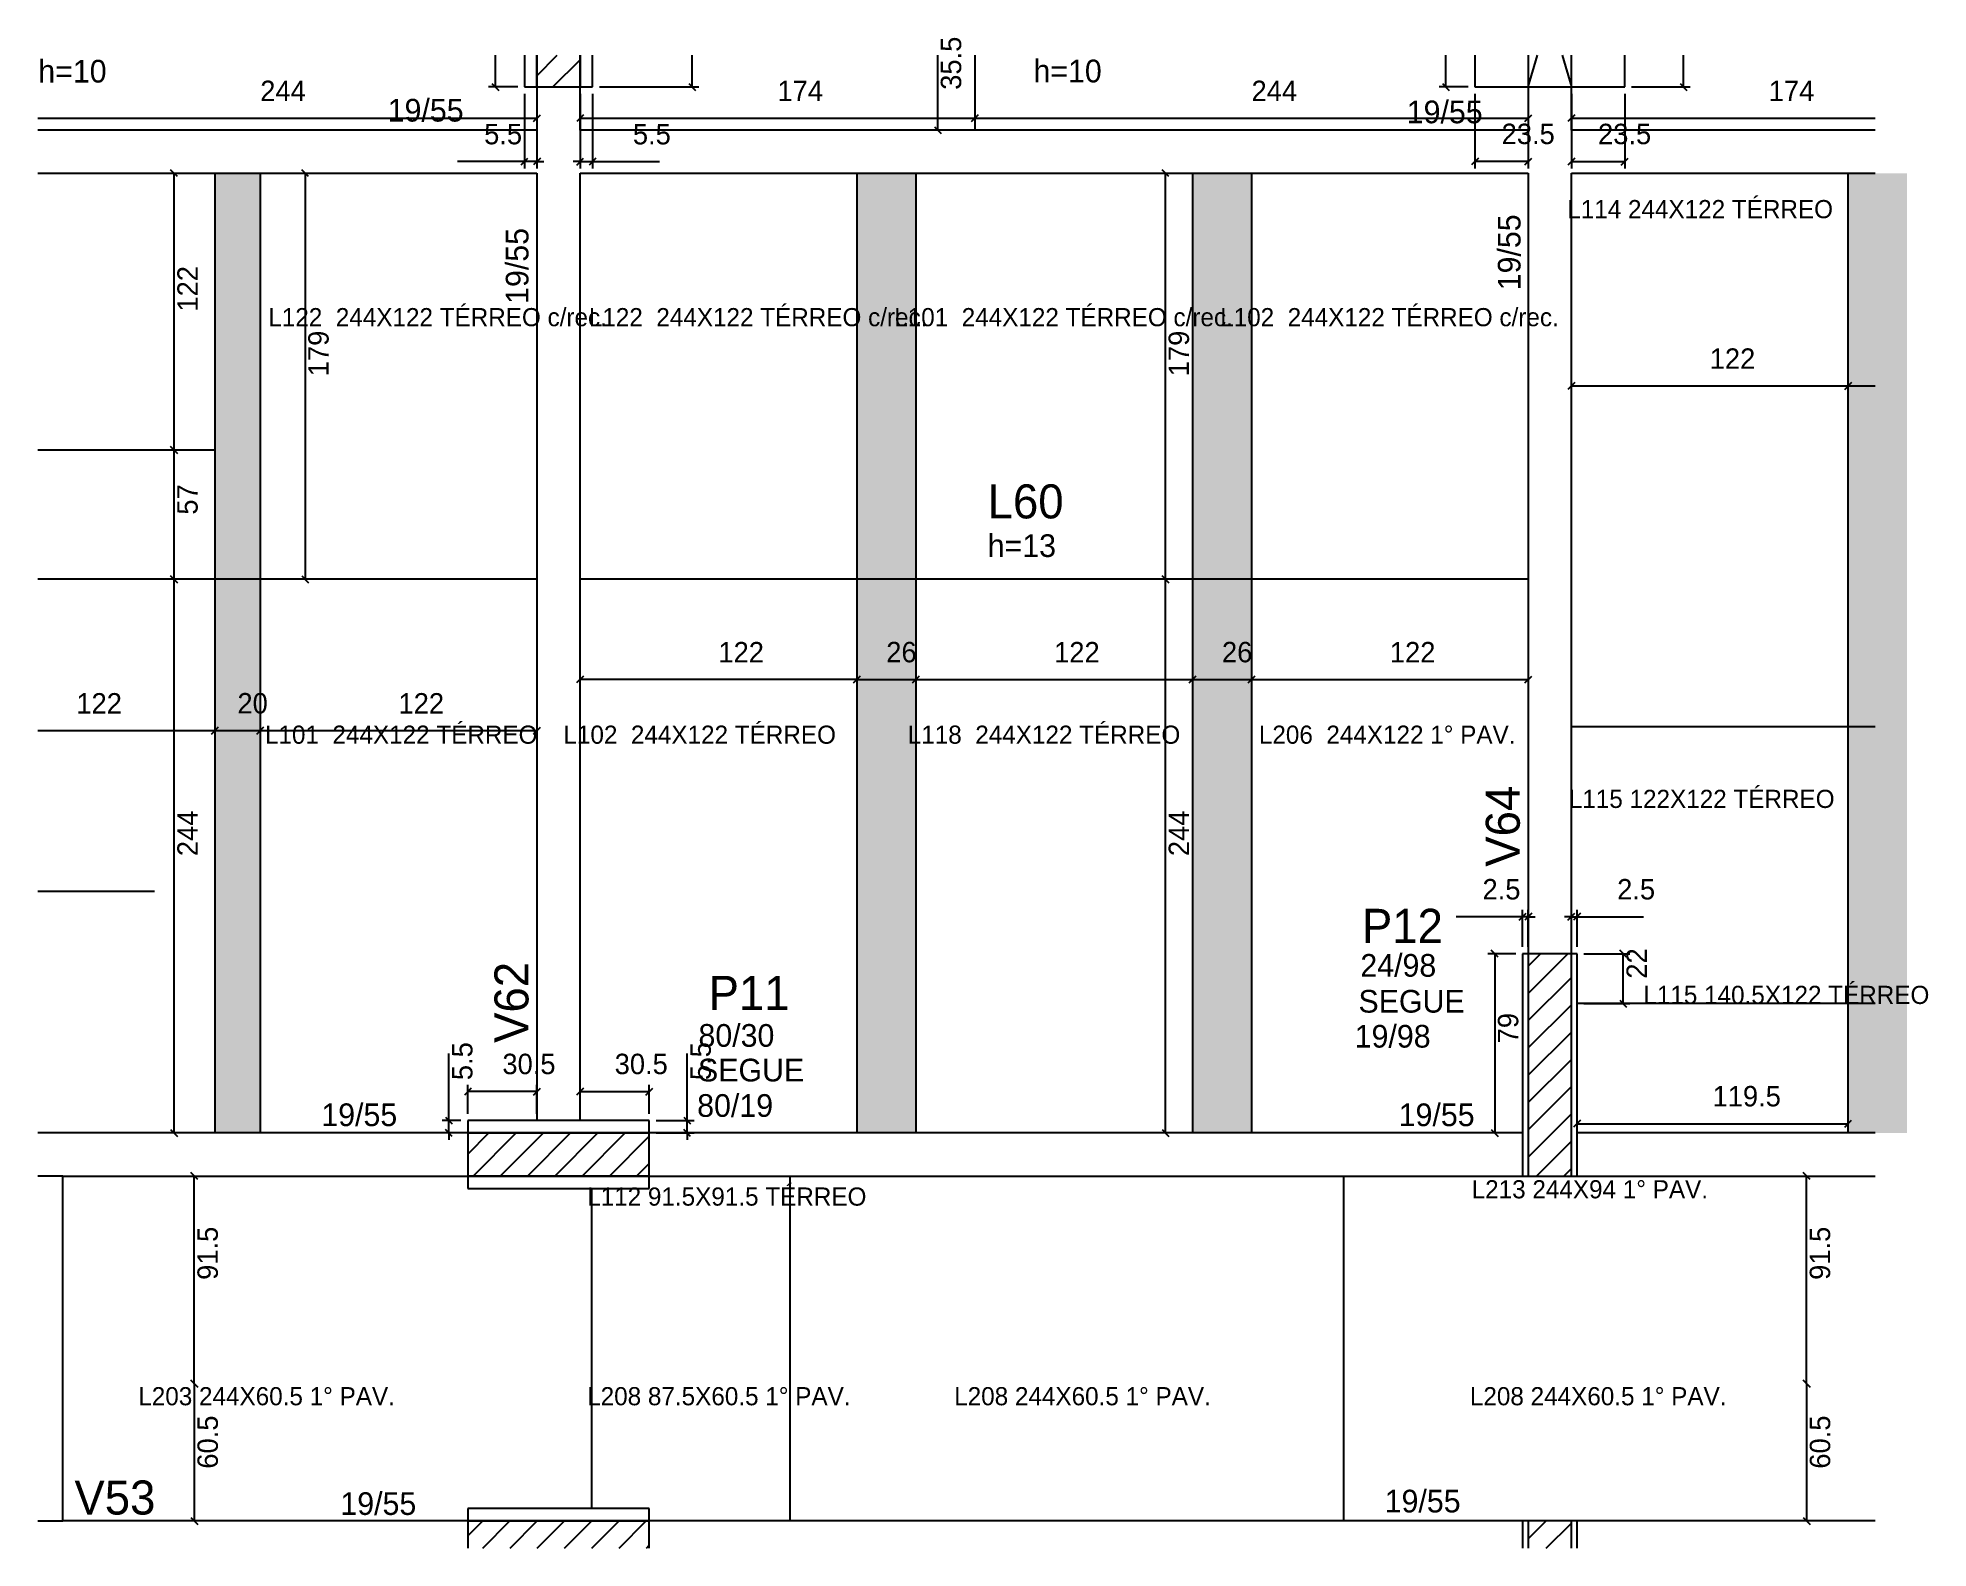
# Model space of a CAD drawing. Header units: metres. Extents: x 4025 to 4858, y 2514 to 3180.
import ezdxf

# ---------------------------------------------------------------- set-up
doc = ezdxf.new("R2010")
doc.units = ezdxf.units.M
for name, color, linetype in [('1', 7, 'Continuous'), ('3', 7, 'Continuous'), ('4', 7, 'Continuous'), ('7', 7, 'Continuous'), ('AUX00', 7, 'Continuous'), ('Hachura', 7, 'Continuous'), ('Painéis', 7, 'Continuous')]:
    doc.layers.add(name, color=color, linetype=linetype)

msp = doc.modelspace()

# ---------------------------------------------------------------- hatches: boundary and pattern name
at = {"layer": 'Hachura'}
h = msp.add_hatch(color=7, dxfattribs=at)
h.dxf.hatch_style = 1
h.paths.add_polyline_path([(4123.11, 3120.17), (4103.11, 3120.17), (4103.11, 2697.17), (4123.11, 2697.17), (4123.11, 3120.17)])
h = msp.add_hatch(color=7, dxfattribs=at)
h.dxf.hatch_style = 1
h.paths.add_polyline_path([(4412.13, 3120.18), (4386.13, 3120.17), (4386.13, 2697.17), (4412.13, 2697.18), (4412.13, 3120.18)])
h = msp.add_hatch(color=7, dxfattribs=at)
h.dxf.hatch_style = 1
h.paths.add_polyline_path([(4560.13, 3120.18), (4534.13, 3120.17), (4534.13, 2697.17), (4560.13, 2697.18), (4560.13, 3120.18)])
h = msp.add_hatch(color=7, dxfattribs=at)
h.dxf.hatch_style = 1
h.paths.add_polyline_path([(4823.13, 2697.17), (4849.13, 2697.17), (4849.13, 3120.17), (4823.13, 3120.17), (4823.13, 2697.17)])

# ---------------------------------------------------------------- linework, layer by layer
at = {"layer": '1', "color": 1, "lineweight": 25}
for p, q in [((4682.16, 3158.17), (4686.17, 3172.12)), ((4697.14, 3172.12), (4701.16, 3158.17))]:
    msp.add_line(p, q, dxfattribs=at)
at = {"layer": '3', "color": 3, "lineweight": 25}
for p, q in [((4245.16, 3163.15), (4254.13, 3172.12)), ((4252.19, 3158.17), (4264.16, 3170.13)), ((4025.11, 2803.68), (4076.56, 2803.68)), ((4682.16, 2758.69), (4699.63, 2776.17)), ((4682.16, 2770.71), (4687.61, 2776.17)), ((4682.16, 2746.67), (4701.16, 2765.67)), ((4682.16, 2734.65), (4701.16, 2753.65)), ((4682.16, 2722.63), (4701.16, 2741.63)), ((4682.16, 2710.61), (4701.16, 2729.61)), ((4682.16, 2698.59), (4701.16, 2717.59)), ((4682.16, 2686.57), (4701.16, 2705.57)), ((4214.66, 2687.88), (4223.94, 2697.17)), ((4216.96, 2678.17), (4235.96, 2697.17)), ((4228.98, 2678.17), (4247.98, 2697.17)), ((4241, 2678.17), (4260, 2697.17)), ((4253.02, 2678.17), (4272.02, 2697.17)), ((4265.05, 2678.17), (4284.05, 2697.17)), ((4277.07, 2678.17), (4294.66, 2695.75)), ((4685.77, 2678.17), (4701.16, 2693.55)), ((4289.09, 2678.17), (4294.66, 2683.73)), ((4697.79, 2678.17), (4701.16, 2681.53)), ((4214.66, 2519.59), (4221.23, 2526.17)), ((4221.25, 2514.17), (4233.25, 2526.17)), ((4233.27, 2514.17), (4245.27, 2526.17)), ((4245.29, 2514.17), (4257.29, 2526.17)), ((4257.32, 2514.17), (4269.32, 2526.17)), ((4269.34, 2514.17), (4281.34, 2526.17)), ((4281.36, 2514.17), (4293.36, 2526.17)), ((4682.16, 2518.28), (4690.04, 2526.17)), ((4690.07, 2514.17), (4701.16, 2525.26)), ((4293.38, 2514.17), (4294.66, 2515.44))]:
    msp.add_line(p, q, dxfattribs=at)
for points in [[(4658.66, 3172.12), (4658.66, 3158.17)], [(4724.66, 3158.17), (4724.66, 3172.12)], [(4245.16, 3158.17), (4245.16, 3139.17)], [(4264.16, 3139.17), (4264.16, 3158.17)], [(4658.66, 3158.17), (4724.66, 3158.17)], [(4682.16, 3158.17), (4682.16, 3139.17)], [(4701.16, 3139.17), (4701.16, 3158.17)], [(4245.16, 3139.17), (4025.11, 3139.17)], [(4682.16, 3139.17), (4264.16, 3139.17)], [(4835.13, 3139.17), (4701.16, 3139.17)], [(4025.11, 3120.17), (4245.16, 3120.17)], [(4245.16, 3120.17), (4245.16, 2702.67)], [(4264.16, 3120.17), (4682.16, 3120.17)], [(4264.16, 2702.67), (4264.16, 3120.17)], [(4682.16, 3120.17), (4682.16, 2776.17)], [(4701.16, 3120.17), (4835.13, 3120.17)], [(4701.16, 2776.17), (4701.16, 3120.17)], [(4029.16, 2697.17), (4025.11, 2697.17)], [(4214.66, 2697.17), (4029.16, 2697.17)], [(4679.66, 2697.17), (4294.66, 2697.17)], [(4835.13, 2697.17), (4703.66, 2697.17)], [(4036.16, 2678.17), (4025.11, 2678.17)], [(4036.16, 2678.17), (4214.66, 2678.17)], [(4036.16, 2526.17), (4036.16, 2678.17)], [(4294.66, 2678.17), (4679.66, 2678.17)], [(4703.66, 2678.17), (4835.13, 2678.17)], [(4025.11, 2526.17), (4036.16, 2526.17)], [(4214.66, 2526.17), (4036.16, 2526.17)], [(4679.66, 2526.17), (4294.66, 2526.17)], [(4835.13, 2526.17), (4703.66, 2526.17)]]:
    msp.add_lwpolyline(points, dxfattribs=at)
at = {"layer": '7', "color": 7, "lineweight": 25}
for points in [[(4239.66, 3172.12), (4239.66, 3158.17)], [(4245.16, 3158.17), (4245.16, 3172.12)], [(4245.16, 3172.12), (4245.16, 3158.17)], [(4264.16, 3172.12), (4264.16, 3158.17)], [(4264.16, 3158.17), (4264.16, 3172.12)], [(4269.66, 3158.17), (4269.66, 3172.12)], [(4682.16, 3172.12), (4682.16, 3158.17)], [(4701.16, 3158.17), (4701.16, 3172.12)], [(4239.66, 3158.17), (4245.16, 3158.17)], [(4245.16, 3158.17), (4264.16, 3158.17)], [(4264.16, 3158.17), (4269.66, 3158.17)], [(4682.16, 3158.17), (4701.16, 3158.17)], [(4703.66, 2776.17), (4679.66, 2776.17)], [(4679.66, 2776.17), (4679.66, 2678.17)], [(4701.16, 2776.17), (4682.16, 2776.17)], [(4682.16, 2776.17), (4682.16, 2678.17)], [(4701.16, 2678.17), (4701.16, 2776.17)], [(4703.66, 2678.17), (4703.66, 2776.17)], [(4294.66, 2702.67), (4214.66, 2702.67)], [(4214.66, 2702.67), (4214.66, 2697.17)], [(4294.66, 2697.17), (4294.66, 2702.67)], [(4214.66, 2697.17), (4294.66, 2697.17)], [(4294.66, 2697.17), (4214.66, 2697.17)], [(4214.66, 2697.17), (4214.66, 2678.17)], [(4294.66, 2678.17), (4294.66, 2697.17)], [(4294.66, 2678.17), (4214.66, 2678.17)], [(4214.66, 2678.17), (4214.66, 2672.67)], [(4214.66, 2678.17), (4294.66, 2678.17)], [(4294.66, 2672.67), (4294.66, 2678.17)], [(4679.66, 2678.17), (4703.66, 2678.17)], [(4682.16, 2678.17), (4701.16, 2678.17)], [(4214.66, 2672.67), (4294.66, 2672.67)], [(4294.66, 2531.67), (4214.66, 2531.67)], [(4214.66, 2531.67), (4214.66, 2526.17)], [(4214.66, 2526.17), (4294.66, 2526.17)], [(4294.66, 2526.17), (4214.66, 2526.17)], [(4214.66, 2526.17), (4214.66, 2514.17)], [(4294.66, 2526.17), (4294.66, 2531.67)], [(4294.66, 2514.17), (4294.66, 2526.17)], [(4703.66, 2526.17), (4679.66, 2526.17)], [(4679.66, 2526.17), (4679.66, 2514.17)], [(4701.16, 2526.17), (4682.16, 2526.17)], [(4682.16, 2526.17), (4682.16, 2514.17)], [(4701.16, 2514.17), (4701.16, 2526.17)], [(4703.66, 2514.17), (4703.66, 2526.17)]]:
    msp.add_lwpolyline(points, dxfattribs=at)
at = {"layer": 'Painéis', "color": 4, "lineweight": 25}
for p, q in [((4226.82, 3158.17), (4226.82, 3172.12)), ((4313.57, 3158.17), (4313.57, 3172.12)), ((4421.87, 3139.17), (4421.87, 3172.12)), ((4645.82, 3158.17), (4645.82, 3172.12)), ((4750.57, 3158.17), (4750.57, 3172.12)), ((4236.66, 3158.17), (4223.82, 3158.17)), ((4239.66, 3155.17), (4239.66, 3122.31)), ((4245.16, 3155.17), (4245.16, 3122.31)), ((4264.16, 3155.17), (4264.16, 3122.26)), ((4269.66, 3155.17), (4269.66, 3122.26)), ((4272.66, 3158.17), (4316.57, 3158.17)), ((4655.66, 3158.17), (4642.82, 3158.17)), ((4658.66, 3155.17), (4658.66, 3122.31)), ((4682.16, 3155.17), (4682.16, 3122.31)), ((4701.16, 3155.17), (4701.16, 3122.26)), ((4724.66, 3155.17), (4724.66, 3122.26)), ((4727.66, 3158.17), (4753.57, 3158.17)), ((4025.11, 3144.4), (4245.16, 3144.4)), ((4264.16, 3144.4), (4438.16, 3144.4)), ((4438.16, 3144.4), (4682.16, 3144.4)), ((4701.16, 3144.4), (4835.13, 3144.4)), ((4419.63, 3139.17), (4418.87, 3139.17)), ((4239.66, 3125.31), (4210.09, 3125.31)), ((4245.16, 3125.31), (4239.66, 3125.31)), ((4245.16, 3125.31), (4248.16, 3125.31)), ((4264.16, 3125.26), (4261.16, 3125.26)), ((4264.16, 3125.26), (4269.66, 3125.26)), ((4269.66, 3125.26), (4299.22, 3125.26)), ((4682.16, 3125.31), (4658.66, 3125.31)), ((4701.16, 3125.26), (4724.66, 3125.26)), ((4085.18, 2998.17), (4085.18, 3120.17)), ((4142.93, 3120.17), (4142.93, 2941.17)), ((4522.2, 2941.17), (4522.2, 3120.17)), ((4701.16, 3026.39), (4823.13, 3026.39)), ((4823.13, 3026.39), (4835.13, 3026.39)), ((4085.18, 2941.17), (4085.18, 2998.17)), ((4085.18, 2697.17), (4085.18, 2941.17)), ((4522.2, 2697.17), (4522.2, 2941.17)), ((4386.13, 2897), (4264.14, 2897)), ((4386.13, 2897), (4412.13, 2897)), ((4412.13, 2897), (4534.13, 2897)), ((4534.13, 2897), (4560.13, 2897)), ((4560.13, 2897), (4682.16, 2897)), ((4103.11, 2874.47), (4025.11, 2874.47)), ((4123.11, 2874.47), (4103.11, 2874.47)), ((4245.14, 2874.47), (4123.11, 2874.47)), ((4679.66, 2792.49), (4650.3, 2792.49)), ((4679.66, 2779.17), (4679.66, 2795.49)), ((4682.16, 2792.49), (4679.66, 2792.49)), ((4682.16, 2779.17), (4682.16, 2795.49)), ((4682.16, 2792.49), (4685.16, 2792.49)), ((4701.16, 2792.49), (4698.16, 2792.49)), ((4701.16, 2779.17), (4701.16, 2795.49)), ((4701.16, 2792.49), (4703.66, 2792.49)), ((4703.66, 2779.17), (4703.66, 2795.49)), ((4703.66, 2792.49), (4733.01, 2792.49)), ((4676.66, 2776.17), (4664.35, 2776.17)), ((4667.35, 2776.17), (4667.35, 2697.17)), ((4706.66, 2776.17), (4726.94, 2776.17)), ((4723.94, 2754.17), (4723.94, 2776.17)), ((4706.66, 2754.17), (4726.94, 2754.17)), ((4206.31, 2702.67), (4206.31, 2732.23)), ((4311.4, 2702.67), (4311.4, 2732.23)), ((4214.66, 2705.67), (4214.66, 2718.39)), ((4245.15, 2705.67), (4245.15, 2718.39)), ((4264.15, 2705.67), (4264.15, 2718.39)), ((4294.66, 2705.67), (4294.66, 2718.39)), ((4245.15, 2715.39), (4214.66, 2715.39)), ((4264.15, 2715.39), (4294.66, 2715.39)), ((4211.66, 2702.67), (4203.31, 2702.67)), ((4206.31, 2697.17), (4206.31, 2702.67)), ((4297.66, 2702.67), (4314.4, 2702.67)), ((4311.4, 2697.17), (4311.4, 2702.67)), ((4703.66, 2701.25), (4823.13, 2701.25)), ((4211.66, 2697.17), (4203.31, 2697.17)), ((4206.31, 2697.17), (4206.31, 2694.17)), ((4297.66, 2697.17), (4314.4, 2697.17)), ((4311.4, 2697.17), (4311.4, 2694.17)), ((4676.66, 2697.17), (4664.35, 2697.17)), ((4094.09, 2586.67), (4094.09, 2678.17)), ((4804.85, 2586.67), (4804.85, 2678.17)), ((4094.09, 2586.67), (4094.09, 2526.17)), ((4804.85, 2586.67), (4804.85, 2526.17))]:
    msp.add_line(p, q, dxfattribs=at)
at = {"layer": 'Painéis', "color": 200, "lineweight": 25}
for p, q in [((4438.16, 3172.12), (4438.16, 3139.17)), ((4103.11, 3120.17), (4103.11, 2697.17)), ((4123.11, 3120.17), (4123.11, 2697.17)), ((4386.13, 3120.17), (4386.13, 2697.19)), ((4412.13, 3120.17), (4412.13, 2697.19)), ((4534.13, 3120.17), (4534.13, 2697.19)), ((4560.13, 3120.17), (4560.13, 2697.19)), ((4823.13, 2697.17), (4823.13, 3120.17)), ((4103.11, 2998.17), (4025.11, 2998.17)), ((4245.14, 2941.17), (4025.11, 2941.17)), ((4682.16, 2941.19), (4264.14, 2941.19)), ((4835.13, 2876.17), (4701.14, 2876.17)), ((4835.13, 2754.17), (4703.66, 2754.17)), ((4356.66, 2678.17), (4356.66, 2526.17)), ((4600.66, 2678.17), (4600.66, 2526.17)), ((4269.16, 2672.67), (4269.16, 2531.67))]:
    msp.add_line(p, q, dxfattribs=at)
at = {"layer": 'Painéis', "color": 0, "lineweight": 25}
for p, q in [((4225.32, 3159.67), (4228.32, 3156.67)), ((4312.07, 3159.67), (4315.07, 3156.67)), ((4644.32, 3159.67), (4647.32, 3156.67)), ((4749.07, 3159.67), (4752.07, 3156.67)), ((4243.66, 3142.9), (4246.66, 3145.9)), ((4265.66, 3145.9), (4262.66, 3142.9)), ((4436.66, 3142.9), (4439.66, 3145.9)), ((4439.66, 3145.9), (4436.66, 3142.9)), ((4680.66, 3142.9), (4683.66, 3145.9)), ((4702.66, 3145.9), (4699.66, 3142.9)), ((4420.37, 3140.67), (4423.37, 3137.67)), ((4238.16, 3123.81), (4241.16, 3126.81)), ((4246.66, 3126.81), (4243.66, 3123.81)), ((4262.66, 3123.76), (4265.66, 3126.76)), ((4271.16, 3126.76), (4268.16, 3123.76)), ((4660.16, 3126.81), (4657.16, 3123.81)), ((4680.66, 3123.81), (4683.66, 3126.81)), ((4702.66, 3126.76), (4699.66, 3123.76)), ((4723.16, 3123.76), (4726.16, 3126.76)), ((4086.68, 3118.67), (4083.68, 3121.67)), ((4144.43, 3118.67), (4141.43, 3121.67)), ((4523.7, 3118.67), (4520.7, 3121.67)), ((4702.66, 3027.89), (4699.66, 3024.89)), ((4821.63, 3024.89), (4824.63, 3027.89)), ((4824.63, 3027.89), (4821.63, 3024.89)), ((4086.68, 2996.67), (4083.68, 2999.67)), ((4083.68, 2999.67), (4086.68, 2996.67)), ((4086.68, 2939.67), (4083.68, 2942.67)), ((4083.68, 2942.67), (4086.68, 2939.67)), ((4141.43, 2942.67), (4144.43, 2939.67)), ((4523.7, 2939.67), (4520.7, 2942.67)), ((4520.7, 2942.67), (4523.7, 2939.67)), ((4265.64, 2898.5), (4262.64, 2895.5)), ((4384.63, 2895.5), (4387.63, 2898.5)), ((4387.63, 2898.5), (4384.63, 2895.5)), ((4410.63, 2895.5), (4413.63, 2898.5)), ((4413.63, 2898.5), (4410.63, 2895.5)), ((4532.63, 2895.5), (4535.63, 2898.5)), ((4535.63, 2898.5), (4532.63, 2895.5)), ((4558.63, 2895.5), (4561.63, 2898.5)), ((4561.63, 2898.5), (4558.63, 2895.5)), ((4680.66, 2895.5), (4683.66, 2898.5)), ((4104.61, 2875.97), (4101.61, 2872.97)), ((4101.61, 2872.97), (4104.61, 2875.97)), ((4124.61, 2875.97), (4121.61, 2872.97)), ((4121.61, 2872.97), (4124.61, 2875.97)), ((4243.64, 2872.97), (4246.64, 2875.97)), ((4678.16, 2790.99), (4681.16, 2793.99)), ((4683.66, 2793.99), (4680.66, 2790.99)), ((4699.66, 2790.99), (4702.66, 2793.99)), ((4705.16, 2793.99), (4702.16, 2790.99)), ((4668.85, 2774.67), (4665.85, 2777.67)), ((4725.44, 2774.67), (4722.44, 2777.67)), ((4722.44, 2755.67), (4725.44, 2752.67)), ((4216.16, 2716.89), (4213.16, 2713.89)), ((4243.65, 2713.89), (4246.65, 2716.89)), ((4265.65, 2716.89), (4262.65, 2713.89)), ((4293.16, 2713.89), (4296.16, 2716.89)), ((4204.81, 2704.17), (4207.81, 2701.17)), ((4309.9, 2704.17), (4312.9, 2701.17)), ((4705.16, 2702.75), (4702.16, 2699.75)), ((4821.63, 2699.75), (4824.63, 2702.75)), ((4083.68, 2698.67), (4086.68, 2695.67)), ((4207.81, 2695.67), (4204.81, 2698.67)), ((4312.9, 2695.67), (4309.9, 2698.67)), ((4520.7, 2698.67), (4523.7, 2695.67)), ((4665.85, 2698.67), (4668.85, 2695.67)), ((4095.59, 2676.67), (4092.59, 2679.67)), ((4806.35, 2676.67), (4803.35, 2679.67)), ((4092.59, 2588.17), (4095.59, 2585.17)), ((4095.59, 2585.17), (4092.59, 2588.17)), ((4803.35, 2588.17), (4806.35, 2585.17)), ((4806.35, 2585.17), (4803.35, 2588.17)), ((4092.59, 2527.67), (4095.59, 2524.67)), ((4803.35, 2527.67), (4806.35, 2524.67))]:
    msp.add_line(p, q, dxfattribs=at)

# ---------------------------------------------------------------- texts
at = {"layer": '3', "color": 3, "lineweight": 25}
for s, p in [('h=10', (4025.32, 3160.12)), ('h=10', (4464.01, 3160.2)), ('19/55', (4179.35, 3142.92)), ('19/55', (4628.58, 3142.17)), ('h=13', (4443.84, 2951.02)), ('24/98', (4608.12, 2766.03)), ('SEGUE', (4607.29, 2750.2)), ('80/30', (4316.35, 2735.15)), ('19/98', (4605.63, 2734.79)), ('SEGUE', (4316.15, 2719.88)), ('19/55', (4150.09, 2700.19)), ('80/19', (4315.78, 2704.27)), ('19/55', (4625.03, 2700.17)), ('19/55', (4158.49, 2528.82)), ('19/55', (4618.85, 2529.92))]:
    msp.add_text(s, height=10, dxfattribs=at).set_placement(p)
for p in [(4678.74, 3068.56), (4241.41, 3062.56)]:
    msp.add_text('19/55', height=10, rotation=90, dxfattribs=at).set_placement(p)
at = {"layer": '4', "color": 4, "lineweight": 25}
for s, p in [('L60', (4443.84, 2968.02)), ('P12', (4608.83, 2780.95)), ('P11', (4320.82, 2751.41)), ('V53', (4041.25, 2528.99))]:
    msp.add_text(s, height=15, dxfattribs=at).set_placement(p)
for s, p in [('V64', (4678.41, 2814.51)), ('V62', (4241.41, 2736.87))]:
    msp.add_text(s, height=15, rotation=90, dxfattribs=at).set_placement(p)
at = {"layer": 'AUX00', "color": 7, "lineweight": 25}
for s, p in [('L114^J244X122^JTÉRREO', (4699.33, 3100.34)), ('L122 ^J244X122^JTÉRREO^Jc/rec.', (4126.73, 3052.72)), ('L122 ^J244X122^JTÉRREO^Jc/rec.', (4268.03, 3052.72)), ('L101 ^J244X122^JTÉRREO^Jc/rec.', (4402.65, 3052.72)), ('L102 ^J244X122^JTÉRREO^Jc/rec.', (4546.34, 3052.72)), ('L101 ^J244X122^JTÉRREO', (4125.26, 2868.71)), ('L102 ^J244X122^JTÉRREO', (4256.82, 2868.71)), ('L118 ^J244X122^JTÉRREO', (4408.62, 2868.71)), ('L206 ^J244X122^J1° PAV.', (4563.39, 2868.71)), ('L115^J122X122^JTÉRREO', (4700.02, 2840.41)), ('L115^J140.5X122^JTÉRREO', (4732.88, 2754.02)), ('L112^J91.5X91.5^JTÉRREO', (4267.29, 2665.14)), ('L213^J244X94^J1° PAV.', (4657.19, 2668.35)), ('L203^J244X60.5^J1° PAV.', (4069.4, 2577.15)), ('L208^J87.5X60.5^J1° PAV.', (4267.29, 2577.15)), ('L208^J244X60.5^J1° PAV.', (4429.08, 2577.15)), ('L208^J244X60.5^J1° PAV.', (4656.41, 2577.15))]:
    msp.add_text(s, height=8, dxfattribs=at).set_placement(p)
at = {"layer": 'Painéis', "color": 240, "lineweight": 25}
for s, p in [('35.5', (4432.17, 3156.92)), ('122', (4095.63, 3059.17)), ('179', (4153.33, 3030.67)), ('179', (4532.6, 3030.67)), ('57', (4095.58, 2969.67)), ('244', (4095.61, 2819.17)), ('244', (4532.63, 2819.17)), ('22', (4734.44, 2765.17)), ('79', (4677.75, 2736.67)), ('5.5', (4216.71, 2720.45)), ('5.5', (4321.8, 2720.45)), ('91.5', (4104.47, 2632.42)), ('91.5', (4815.22, 2632.42)), ('60.5', (4104.49, 2549.21)), ('60.5', (4815.25, 2549.21))]:
    msp.add_text(s, height=9, rotation=90, dxfattribs=at).set_placement(p)
for s, p in [('244', (4123.16, 3151.96)), ('174', (4351.16, 3151.96)), ('244', (4560.16, 3151.96)), ('174', (4788.16, 3151.96)), ('5.5', (4221.87, 3132.9)), ('5.5', (4287.44, 3132.86)), ('23.5', (4670.41, 3133)), ('23.5', (4712.91, 3132.96)), ('122', (4762.14, 3033.95)), ('122', (4325.14, 2904.56)), ('26', (4399.13, 2904.6)), ('122', (4473.13, 2904.56)), ('26', (4547.13, 2904.6)), ('122', (4621.14, 2904.56)), ('122', (4042.11, 2882.02)), ('20', (4113.11, 2882.06)), ('122', (4184.13, 2882.02)), ('2.5', (4661.98, 2800.09)), ('2.5', (4721.33, 2800.09)), ('30.5', (4229.91, 2723.09)), ('30.5', (4279.41, 2723.09)), ('119.5', (4763.39, 2708.88))]:
    msp.add_text(s, height=9, dxfattribs=at).set_placement(p)

doc.saveas('drawing.dxf')
